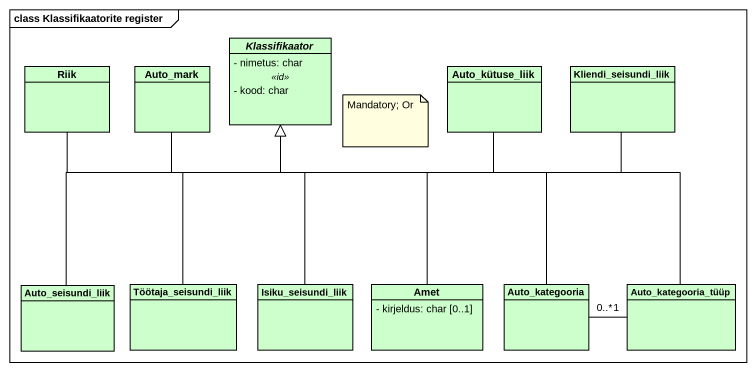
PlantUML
@startuml
mainframe class Klassifikaatorite register
hide circle
hide empty members
skinparam classAttributeIconSize 0
abstract class Klassifikaator #CCFFCC {
  - nimetus: char
  .. <<id>> ..
  - kood: char
}
class Riik #CCFFCC
class Auto_mark #CCFFCC
class Auto_kütuse_liik #CCFFCC
class Kliendi_seisundi_liik #CCFFCC
class Auto_seisundi_liik #CCFFCC
class Töötaja_seisundi_liik #CCFFCC
class Isiku_seisundi_liik #CCFFCC
class Amet #CCFFCC {
  - kirjeldus: char [0..1]
}
class Auto_kategooria #CCFFCC
class Auto_kategooria_tüüp #CCFFCC
Riik -right-|> Klassifikaator
Auto_mark -right-|> Klassifikaator
Auto_kütuse_liik -left-|> Klassifikaator
Kliendi_seisundi_liik -left-|> Klassifikaator
Auto_seisundi_liik -up-|> Klassifikaator
Töötaja_seisundi_liik -up-|> Klassifikaator
Isiku_seisundi_liik -up-|> Klassifikaator
Amet -up-|> Klassifikaator
Auto_kategooria -up-|> Klassifikaator
Auto_kategooria_tüüp -left-|> Klassifikaator
Auto_kategooria_tüüp "1" -left- "0..*" Auto_kategooria
note as N1
  Mandatory; Or
end note
@enduml
